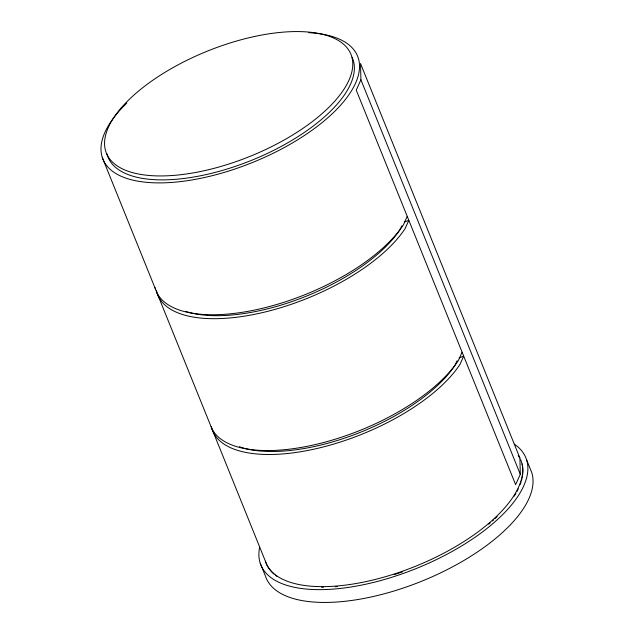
<?xml version="1.0" encoding="UTF-8"?>
<svg xmlns="http://www.w3.org/2000/svg" width="634" height="634" viewBox="0 0 634 634"><rect width="100%" height="100%" fill="white"/><g stroke="black" fill="none" stroke-linecap="round" stroke-linejoin="round"><path stroke-width="0.95" d="M360.904 79.789L356.245 90.147L515.624 484.638L520.292 474.272L519.896 457.994L360.508 63.511L360.904 79.789L520.292 474.272M401.845 225.791L400.347 229.128A131.88 56.775 -22 0 1 301.087 298.226A131.88 56.775 -22 0 1 185.5 311.302M407.242 216.384L403.549 224.587A137.372 59.144 -22 0 1 266.201 307.371A137.372 59.144 -22 0 1 155.068 287.622M457.082 360.762L455.212 364.93A131.88 56.775 -22 0 1 355.111 434.353A131.88 56.775 -22 0 1 239.359 446.756M462.115 352.187L458.422 360.389A137.372 59.144 -22 0 1 323.031 442.667A137.372 59.144 -22 0 1 210.44 425.168L157.161 293.312M404.262 222.106L408.835 220.323L405.142 228.525A137.372 59.144 -22 0 1 266.811 311.556A137.372 59.144 -22 0 1 156.455 290.673M459.127 357.909L463.708 356.126L460.015 364.328A137.372 59.144 -22 0 1 321.676 447.358A137.372 59.144 -22 0 1 211.32 426.468M518.184 455.584L519.896 457.994M526.513 459.587L531.688 472.393A142.919 61.53 -22 0 1 417.655 582.82A142.919 61.53 -22 0 1 265.416 576.037L260.241 563.23M102.296 157.509L155.568 289.366M212.033 429.107L265.646 561.811A137.372 59.144 -22 0 0 273.951 574.008M514.261 444.117A142.919 61.53 -22 0 1 416.736 568.333A142.919 61.53 -22 0 1 259.615 547.301M522.091 463.929A137.372 59.144 -22 0 1 522.202 477.442M521.98 478.464A137.372 59.144 -22 0 1 521.56 480.136M521.061 481.84A137.372 59.144 -22 0 1 520.157 484.439M518.247 488.877A137.372 59.144 -22 0 1 516.876 491.58M515.862 493.395A137.372 59.144 -22 0 1 514.206 496.121M497.096 516.607A137.372 59.144 -22 0 1 495.114 518.493M493.751 519.753A137.372 59.144 -22 0 1 492.356 521.013M490.209 522.907A137.372 59.144 -22 0 1 488.735 524.167M402.669 571.789A137.372 59.144 -22 0 1 394.174 574.658M337.312 586.553A137.372 59.144 -22 0 1 335.283 586.712M323.491 587.195A137.372 59.144 -22 0 1 321.604 587.195M276.828 576.266A137.372 59.144 -22 0 1 275.425 575.228M352.116 57.298A131.88 56.775 -22 0 1 248.9 161.385A131.88 56.775 -22 0 1 106.908 153.737M308.837 32.691A137.372 59.144 -22 0 1 333.207 112.828A137.372 59.144 -22 0 1 152.406 182.735A137.372 59.144 -22 0 1 126.792 103.08M520.728 459.777A137.419 59.16 -22 0 1 413.828 566.947A137.419 59.16 -22 0 1 265.361 561.233M182.521 174.501A131.88 56.775 -22 0 0 351.529 55.935A131.88 56.775 -22 0 0 151.978 80.827A131.88 56.775 -22 0 0 182.521 174.501"/></g></svg>
